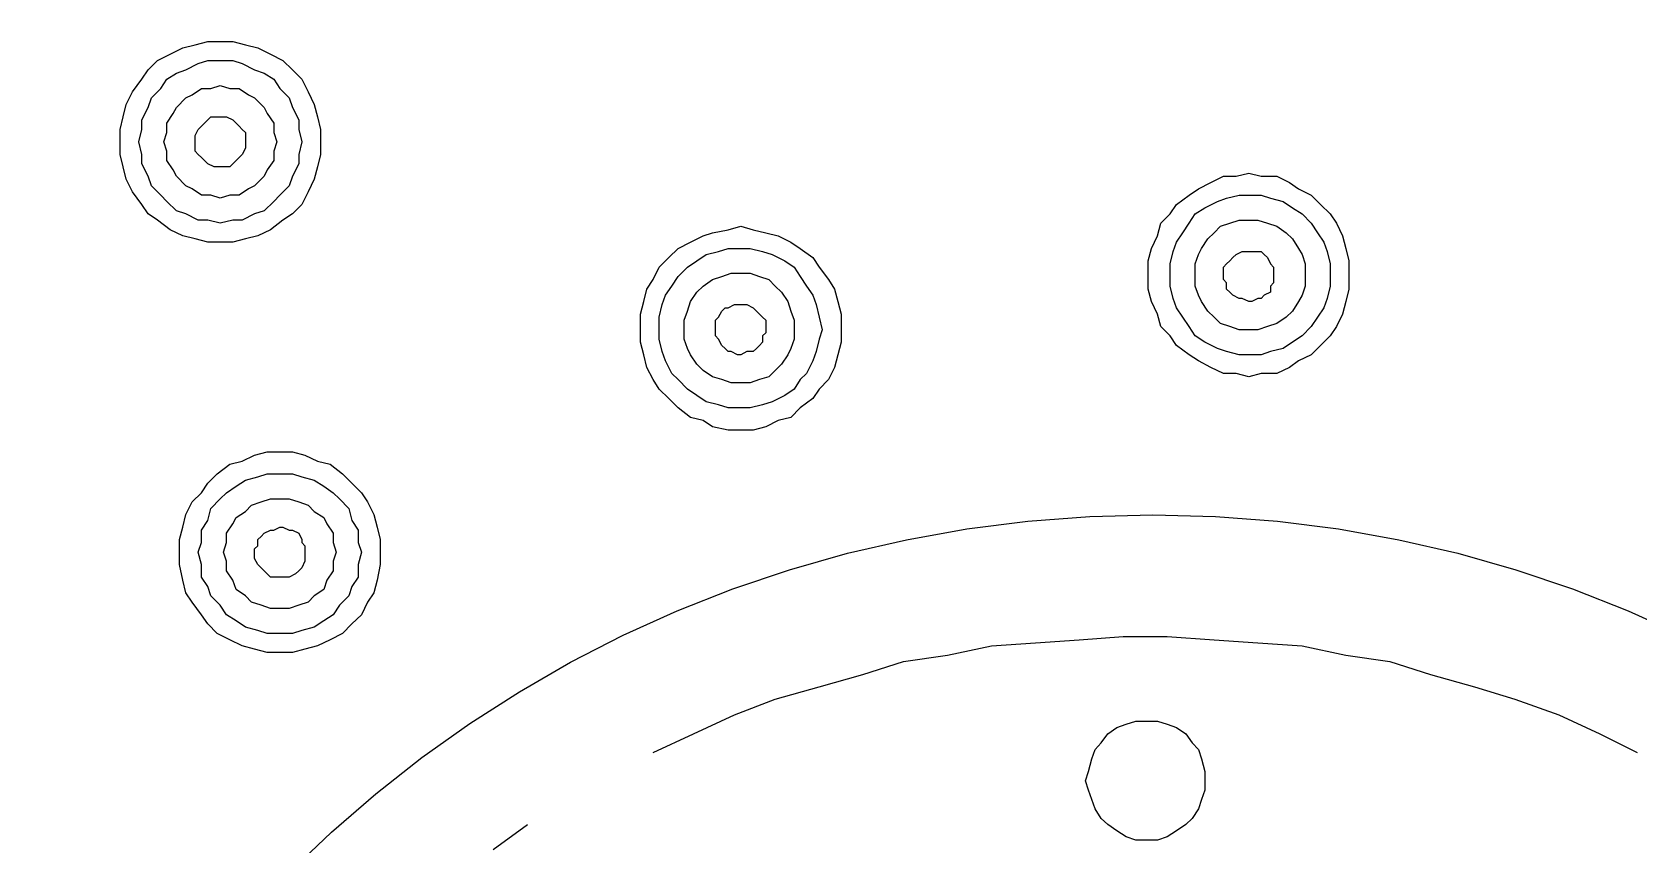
# Model space of a CAD drawing. Extents: x 468514 to 728049, y -74127 to 69080.
# Drawn here: x 636053.35 to 636080.78, y -68567.77 to -68553.9 of the extents above; entities that cross this region are included whole.
import ezdxf

# ---------------------------------------------------------------- set-up
doc = ezdxf.new("R2010")
doc.units = 0
doc.header["$LTSCALE"] = 500
doc.header["$MEASUREMENT"] = 0
doc.linetypes.add('HIDDEN2', pattern=[0.1875, 0.125, -0.0625])
for name, color, linetype in [('E 立面填充', 250, 'Continuous'), ('E 立面标注尺寸', 9, 'Continuous'), ('L-立面家具、洁具', 153, 'Continuous')]:
    doc.layers.add(name, color=color, linetype=linetype)
doc.styles.add('PDC DIM', font='PMingLiU-ExtB.ttf', dxfattribs={"width": 0.85})
doc.dimstyles.new('PDC-A2', dxfattribs={"dimscale": 0, "dimtxt": 2.5, "dimasz": 1, "dimexe": 1, "dimexo": 1, "dimgap": 0.7, "dimtad": 1, "dimdec": 0, "dimtxsty": 'PDC DIM', "dimblk": 'ARCHTICK', "dimcen": 1, "dimdle": 1, "dimclrd": 8, "dimclre": 8, "dimclrt": 9, "dimadec": 0, "dimazin": 0, "dimtfac": 1, "dimtdec": 0, "dimtix": 1, "dimtmove": 2, "dimatfit": 3, "dimldrblk": 'PDC A2 T R', "dimfxl": 10, "dimfxlon": 1, "dimarcsym": 0})

# ---------------------------------------------------------------- blocks, each defined once
blk = doc.blocks.new('A$C2F8A30B2')
at = {"linetype": 'HIDDEN2', "lineweight": -2, "ltscale": 20}
for p, q in [((69.126, 857.608), (69.341, 857.662)), ((69.341, 857.662), (69.556, 857.717)), ((69.556, 857.717), (69.766, 857.717)), ((69.766, 857.717), (69.981, 857.717)), ((69.981, 857.717), (70.196, 857.662)), ((70.196, 857.662), (70.411, 857.608)), ((68.538, 857.235), (68.698, 857.395)), ((68.698, 857.395), (68.911, 857.502)), ((68.911, 857.502), (69.126, 857.608)), ((69.391, 857.342), (69.556, 857.395)), ((69.556, 857.395), (69.766, 857.395)), ((69.766, 857.395), (69.981, 857.395)), ((69.981, 857.395), (70.141, 857.342)), ((70.411, 857.608), (70.626, 857.502)), ((70.626, 857.502), (70.838, 857.395)), ((70.838, 857.395), (70.998, 857.235)), ((68.429, 857.077), (68.538, 857.235)), ((68.858, 857.077), (69.019, 857.18)), ((69.019, 857.18), (69.181, 857.235)), ((69.181, 857.235), (69.391, 857.342)), ((70.141, 857.342), (70.354, 857.235)), ((70.354, 857.235), (70.516, 857.18)), ((70.516, 857.18), (70.68, 857.077)), ((70.998, 857.235), (71.158, 857.077)), ((68.161, 856.645), (68.269, 856.86)), ((68.269, 856.86), (68.429, 857.077)), ((68.591, 856.757), (68.751, 856.913)), ((68.751, 856.913), (68.858, 857.077)), ((69.286, 856.807), (69.448, 856.913)), ((69.448, 856.913), (69.606, 856.913)), ((69.606, 856.913), (69.766, 856.967)), ((69.766, 856.967), (69.931, 856.913)), ((69.931, 856.913), (70.091, 856.913)), ((70.091, 856.913), (70.251, 856.807)), ((70.68, 857.077), (70.783, 856.913)), ((70.783, 856.913), (70.946, 856.757)), ((71.158, 857.077), (71.266, 856.86)), ((71.266, 856.86), (71.373, 856.645)), ((68.109, 856.435), (68.161, 856.645)), ((68.429, 856.38), (68.538, 856.592)), ((68.538, 856.592), (68.591, 856.757)), ((68.966, 856.487), (69.019, 856.592)), ((69.019, 856.592), (69.181, 856.757)), ((69.181, 856.757), (69.286, 856.807)), ((70.251, 856.807), (70.354, 856.757)), ((70.354, 856.757), (70.516, 856.592)), ((70.516, 856.592), (70.569, 856.487)), ((70.946, 856.757), (70.998, 856.592)), ((70.998, 856.592), (71.106, 856.38)), ((71.373, 856.645), (71.43, 856.435)), ((68.056, 856.218), (68.109, 856.435)), ((68.429, 856.218), (68.429, 856.38)), ((68.858, 856.327), (68.966, 856.487)), ((68.858, 856.165), (68.858, 856.327)), ((69.448, 856.275), (69.501, 856.327)), ((69.501, 856.327), (69.556, 856.38)), ((69.556, 856.38), (69.606, 856.435)), ((69.606, 856.435), (69.716, 856.435)), ((69.716, 856.435), (69.821, 856.435)), ((69.821, 856.435), (69.876, 856.435)), ((69.876, 856.435), (69.981, 856.38)), ((69.981, 856.38), (70.036, 856.327)), ((70.036, 856.327), (70.091, 856.275)), ((70.569, 856.487), (70.68, 856.327)), ((70.68, 856.327), (70.68, 856.165)), ((71.106, 856.38), (71.106, 856.218)), ((71.43, 856.435), (71.481, 856.218)), ((68.056, 856.007), (68.056, 856.218)), ((68.376, 856.007), (68.429, 856.218)), ((68.806, 856.007), (68.858, 856.165)), ((69.341, 856.112), (69.391, 856.218)), ((69.341, 856.06), (69.341, 856.112)), ((69.341, 855.952), (69.341, 856.06)), ((69.391, 856.218), (69.448, 856.275)), ((70.091, 856.275), (70.141, 856.218)), ((70.141, 856.218), (70.196, 856.165)), ((70.196, 856.165), (70.196, 856.06)), ((70.196, 856.06), (70.196, 856.007)), ((70.68, 856.165), (70.731, 856.007)), ((71.106, 856.218), (71.158, 856.007)), ((71.481, 856.218), (71.481, 856.007)), ((68.056, 855.792), (68.056, 856.007)), ((68.056, 856.007), (68.056, 856.007)), ((68.109, 855.577), (68.056, 855.792)), ((68.429, 855.792), (68.376, 856.007)), ((68.376, 856.007), (68.376, 856.007)), ((68.429, 855.632), (68.429, 855.792)), ((68.858, 855.845), (68.806, 856.007)), ((68.806, 856.007), (68.806, 856.007)), ((68.858, 855.685), (68.858, 855.845)), ((69.341, 855.845), (69.341, 855.952)), ((69.391, 855.792), (69.341, 855.845)), ((69.448, 855.74), (69.391, 855.792)), ((69.501, 855.685), (69.448, 855.74)), ((70.091, 855.74), (70.036, 855.685)), ((70.141, 855.792), (70.091, 855.74)), ((70.196, 855.897), (70.141, 855.792)), ((70.196, 856.007), (70.196, 855.897)), ((70.731, 856.007), (70.68, 855.845)), ((70.68, 855.845), (70.68, 855.685)), ((71.158, 856.007), (71.106, 855.792)), ((71.106, 855.792), (71.106, 855.632)), ((71.481, 855.792), (71.43, 855.577)), ((71.481, 856.007), (71.481, 855.792)), ((68.161, 855.367), (68.109, 855.577)), ((68.538, 855.417), (68.429, 855.632)), ((68.966, 855.525), (68.858, 855.685)), ((69.019, 855.417), (68.966, 855.525)), ((69.556, 855.632), (69.501, 855.685)), ((69.661, 855.577), (69.556, 855.632)), ((69.766, 855.577), (69.661, 855.577)), ((69.821, 855.577), (69.766, 855.577)), ((69.931, 855.577), (69.821, 855.577)), ((69.981, 855.632), (69.931, 855.577)), ((70.036, 855.685), (69.981, 855.632)), ((70.569, 855.525), (70.516, 855.417)), ((70.68, 855.685), (70.569, 855.525)), ((71.106, 855.632), (70.998, 855.417)), ((71.43, 855.577), (71.373, 855.367)), ((87.108, 855.417), (87.323, 855.47)), ((87.323, 855.47), (87.538, 855.417)), ((68.269, 855.152), (68.161, 855.367)), ((68.591, 855.255), (68.538, 855.417)), ((68.751, 855.097), (68.591, 855.255)), ((69.181, 855.255), (69.019, 855.417)), ((69.286, 855.202), (69.181, 855.255)), ((69.448, 855.097), (69.286, 855.202)), ((70.251, 855.202), (70.091, 855.097)), ((70.354, 855.255), (70.251, 855.202)), ((70.516, 855.417), (70.354, 855.255)), ((70.946, 855.255), (70.783, 855.097)), ((70.998, 855.417), (70.946, 855.255)), ((71.373, 855.367), (71.266, 855.152)), ((86.306, 855.097), (86.464, 855.202)), ((86.464, 855.202), (86.679, 855.312)), ((86.679, 855.312), (86.893, 855.417)), ((86.893, 855.417), (87.108, 855.417)), ((87.538, 855.417), (87.803, 855.417)), ((87.803, 855.417), (88.018, 855.312)), ((88.018, 855.312), (88.176, 855.202)), ((88.176, 855.202), (88.391, 855.097)), ((68.429, 854.937), (68.269, 855.152)), ((68.538, 854.777), (68.429, 854.937)), ((68.858, 854.99), (68.751, 855.097)), ((69.019, 854.828), (68.858, 854.99)), ((69.606, 855.097), (69.448, 855.097)), ((69.766, 855.047), (69.606, 855.097)), ((69.931, 855.097), (69.766, 855.047)), ((70.091, 855.097), (69.931, 855.097)), ((70.68, 854.99), (70.516, 854.828)), ((70.783, 855.097), (70.68, 854.99)), ((71.158, 854.937), (70.998, 854.777)), ((71.266, 855.152), (71.158, 854.937)), ((85.984, 854.777), (86.091, 854.937)), ((86.091, 854.937), (86.306, 855.097)), ((86.573, 854.882), (86.788, 854.99)), ((86.788, 854.99), (86.946, 855.047)), ((86.946, 855.047), (87.161, 855.097)), ((87.161, 855.097), (87.323, 855.097)), ((87.323, 855.097), (87.538, 855.097)), ((87.538, 855.097), (87.696, 855.047)), ((87.696, 855.047), (87.911, 854.99)), ((87.911, 854.99), (88.071, 854.882)), ((88.391, 855.097), (88.551, 854.937)), ((88.551, 854.937), (88.713, 854.777)), ((68.698, 854.67), (68.538, 854.777)), ((68.911, 854.505), (68.698, 854.67)), ((69.181, 854.777), (69.019, 854.828)), ((69.391, 854.67), (69.181, 854.777)), ((69.556, 854.67), (69.391, 854.67)), ((69.766, 854.617), (69.556, 854.67)), ((69.981, 854.67), (69.766, 854.617)), ((70.141, 854.67), (69.981, 854.67)), ((70.354, 854.777), (70.141, 854.67)), ((70.516, 854.828), (70.354, 854.777)), ((70.838, 854.67), (70.626, 854.505)), ((70.998, 854.777), (70.838, 854.67)), ((85.824, 854.617), (85.984, 854.777)), ((86.306, 854.617), (86.411, 854.777)), ((86.411, 854.777), (86.573, 854.882)), ((86.999, 854.617), (87.161, 854.67)), ((87.161, 854.67), (87.323, 854.67)), ((87.323, 854.67), (87.481, 854.67)), ((87.481, 854.67), (87.643, 854.617)), ((88.071, 854.882), (88.233, 854.777)), ((88.233, 854.777), (88.391, 854.617)), ((88.713, 854.777), (88.821, 854.617)), ((69.126, 854.402), (68.911, 854.505)), ((69.341, 854.35), (69.126, 854.402)), ((70.411, 854.402), (70.196, 854.35)), ((70.626, 854.505), (70.411, 854.402)), ((77.797, 854.295), (78.008, 854.402)), ((78.008, 854.402), (78.172, 854.455)), ((78.172, 854.455), (78.437, 854.505)), ((78.437, 854.505), (78.652, 854.564)), ((78.652, 854.564), (78.867, 854.505)), ((78.867, 854.505), (79.082, 854.455)), ((79.082, 854.455), (79.292, 854.402)), ((79.292, 854.402), (79.507, 854.295)), ((85.664, 854.187), (85.769, 854.402)), ((85.769, 854.402), (85.824, 854.617)), ((86.091, 854.295), (86.196, 854.455)), ((86.196, 854.455), (86.306, 854.617)), ((86.626, 854.35), (86.731, 854.455)), ((86.731, 854.455), (86.841, 854.564)), ((86.841, 854.564), (86.999, 854.617)), ((87.643, 854.617), (87.803, 854.564)), ((87.803, 854.564), (87.961, 854.455)), ((87.961, 854.455), (88.071, 854.35)), ((88.391, 854.617), (88.498, 854.455)), ((88.498, 854.455), (88.606, 854.295)), ((88.821, 854.617), (88.926, 854.402)), ((88.926, 854.402), (88.981, 854.187)), ((69.556, 854.295), (69.341, 854.35)), ((69.766, 854.295), (69.556, 854.295)), ((69.981, 854.295), (69.766, 854.295)), ((70.196, 854.35), (69.981, 854.295)), ((77.422, 854.029), (77.582, 854.187)), ((77.582, 854.187), (77.797, 854.295)), ((78.06, 854.082), (78.275, 854.135)), ((78.275, 854.135), (78.437, 854.187)), ((78.437, 854.187), (78.652, 854.187)), ((78.652, 854.187), (78.812, 854.187)), ((78.812, 854.187), (79.025, 854.135)), ((79.025, 854.135), (79.187, 854.082)), ((79.507, 854.295), (79.669, 854.187)), ((79.669, 854.187), (79.882, 854.029)), ((85.609, 853.975), (85.664, 854.187)), ((85.984, 853.922), (86.036, 854.135)), ((86.036, 854.135), (86.091, 854.295)), ((86.464, 854.082), (86.519, 854.187)), ((86.519, 854.187), (86.626, 854.35)), ((87.108, 854.082), (87.214, 854.135)), ((87.214, 854.135), (87.268, 854.135)), ((87.268, 854.135), (87.374, 854.135)), ((87.374, 854.135), (87.428, 854.135)), ((87.428, 854.135), (87.538, 854.135)), ((87.538, 854.135), (87.588, 854.082)), ((88.071, 854.35), (88.176, 854.187)), ((88.176, 854.187), (88.233, 854.082)), ((88.606, 854.295), (88.661, 854.135)), ((88.661, 854.135), (88.713, 853.922)), ((88.981, 854.187), (89.035, 853.975)), ((77.155, 853.657), (77.258, 853.867)), ((77.258, 853.867), (77.422, 854.029)), ((77.582, 853.707), (77.742, 853.867)), ((77.742, 853.867), (77.902, 853.975)), ((77.902, 853.975), (78.06, 854.082)), ((79.187, 854.082), (79.402, 853.975)), ((79.402, 853.975), (79.562, 853.867)), ((79.562, 853.867), (79.669, 853.707)), ((79.882, 854.029), (79.989, 853.867)), ((79.989, 853.867), (80.15, 853.657)), ((85.609, 853.707), (85.609, 853.975)), ((85.984, 853.707), (85.984, 853.922)), ((86.411, 853.922), (86.464, 854.082)), ((86.411, 853.707), (86.411, 853.922)), ((86.893, 853.867), (86.946, 853.922)), ((86.893, 853.762), (86.893, 853.867)), ((86.946, 853.922), (86.999, 853.975)), ((86.999, 853.975), (87.054, 854.029)), ((87.054, 854.029), (87.108, 854.082)), ((87.588, 854.082), (87.643, 854.029)), ((87.643, 854.029), (87.696, 853.922)), ((87.696, 853.922), (87.749, 853.867)), ((87.749, 853.867), (87.749, 853.762)), ((88.233, 854.082), (88.286, 853.922)), ((88.286, 853.922), (88.286, 853.707)), ((88.713, 853.922), (88.713, 853.707)), ((89.035, 853.975), (89.035, 853.707)), ((77.047, 853.492), (77.155, 853.657)), ((77.367, 853.387), (77.473, 853.545)), ((77.473, 853.545), (77.582, 853.707)), ((77.902, 853.442), (78.008, 853.545)), ((78.008, 853.545), (78.172, 853.657)), ((78.172, 853.657), (78.332, 853.707)), ((78.332, 853.707), (78.49, 853.762)), ((78.49, 853.762), (78.652, 853.762)), ((78.652, 853.762), (78.812, 853.762)), ((78.812, 853.762), (78.972, 853.707)), ((78.972, 853.707), (79.132, 853.657)), ((79.132, 853.657), (79.24, 853.545)), ((79.24, 853.545), (79.347, 853.442)), ((79.669, 853.707), (79.775, 853.545)), ((79.775, 853.545), (79.882, 853.387)), ((80.15, 853.657), (80.255, 853.492)), ((85.609, 853.492), (85.609, 853.707)), ((85.609, 853.707), (85.609, 853.707)), ((85.984, 853.545), (85.984, 853.707)), ((85.984, 853.707), (85.984, 853.707)), ((86.036, 853.334), (85.984, 853.545)), ((86.411, 853.545), (86.411, 853.707)), ((86.411, 853.707), (86.411, 853.707)), ((86.464, 853.387), (86.411, 853.545)), ((86.893, 853.657), (86.893, 853.762)), ((86.946, 853.6), (86.893, 853.657)), ((86.946, 853.492), (86.946, 853.6)), ((87.749, 853.6), (87.696, 853.545)), ((87.696, 853.545), (87.696, 853.442)), ((87.749, 853.762), (87.749, 853.707)), ((87.749, 853.707), (87.749, 853.6)), ((88.286, 853.545), (88.233, 853.387)), ((88.286, 853.707), (88.286, 853.545)), ((88.713, 853.545), (88.661, 853.334)), ((88.713, 853.707), (88.713, 853.545)), ((89.035, 853.707), (89.035, 853.492)), ((76.94, 853.065), (76.995, 853.28)), ((76.995, 853.28), (77.047, 853.492)), ((77.313, 853.227), (77.367, 853.387)), ((77.742, 853.117), (77.797, 853.28)), ((77.797, 853.28), (77.902, 853.442)), ((79.347, 853.442), (79.455, 853.28)), ((79.455, 853.28), (79.507, 853.117)), ((79.882, 853.387), (79.937, 853.227)), ((80.255, 853.492), (80.312, 853.28)), ((80.312, 853.28), (80.364, 853.065)), ((85.664, 853.28), (85.609, 853.492)), ((85.769, 853.065), (85.664, 853.28)), ((86.091, 853.172), (86.036, 853.334)), ((86.519, 853.28), (86.464, 853.387)), ((86.626, 853.117), (86.519, 853.28)), ((86.999, 853.442), (86.946, 853.492)), ((87.054, 853.387), (86.999, 853.442)), ((87.161, 853.334), (87.054, 853.387)), ((87.214, 853.334), (87.161, 853.334)), ((87.323, 853.28), (87.214, 853.334)), ((87.374, 853.28), (87.323, 853.28)), ((87.481, 853.334), (87.374, 853.28)), ((87.538, 853.334), (87.481, 853.334)), ((87.588, 853.387), (87.538, 853.334)), ((87.696, 853.442), (87.588, 853.387)), ((88.176, 853.28), (88.071, 853.117)), ((88.233, 853.387), (88.176, 853.28)), ((88.661, 853.334), (88.606, 853.172)), ((88.981, 853.28), (88.926, 853.065)), ((89.035, 853.492), (88.981, 853.28)), ((76.94, 852.797), (76.94, 853.065)), ((77.258, 853.012), (77.313, 853.227)), ((77.258, 852.797), (77.258, 853.012)), ((77.687, 852.96), (77.742, 853.117)), ((78.222, 852.96), (78.275, 853.012)), ((78.275, 853.012), (78.332, 853.117)), ((78.332, 853.117), (78.385, 853.172)), ((78.385, 853.172), (78.437, 853.172)), ((78.437, 853.172), (78.547, 853.227)), ((78.547, 853.227), (78.597, 853.227)), ((78.597, 853.227), (78.705, 853.227)), ((78.705, 853.227), (78.757, 853.227)), ((78.757, 853.227), (78.867, 853.172)), ((78.867, 853.172), (78.92, 853.117)), ((78.92, 853.117), (78.972, 853.065)), ((78.972, 853.065), (79.025, 853.012)), ((79.025, 853.012), (79.082, 852.96)), ((79.507, 853.117), (79.562, 852.96)), ((79.937, 853.227), (79.989, 853.012)), ((79.989, 853.012), (80.044, 852.797)), ((80.364, 853.065), (80.364, 852.797)), ((85.824, 852.852), (85.769, 853.065)), ((86.196, 853.012), (86.091, 853.172)), ((86.306, 852.852), (86.196, 853.012)), ((86.731, 853.012), (86.626, 853.117)), ((86.841, 852.907), (86.731, 853.012)), ((87.961, 853.012), (87.803, 852.907)), ((88.071, 853.117), (87.961, 853.012)), ((88.498, 853.012), (88.391, 852.852)), ((88.606, 853.172), (88.498, 853.012)), ((88.926, 853.065), (88.821, 852.852)), ((76.94, 852.585), (76.94, 852.797)), ((76.94, 852.797), (76.94, 852.797)), ((77.258, 852.639), (77.258, 852.797)), ((77.258, 852.797), (77.258, 852.797)), ((77.687, 852.797), (77.687, 852.96)), ((77.687, 852.639), (77.687, 852.797)), ((77.687, 852.797), (77.687, 852.797)), ((78.222, 852.852), (78.222, 852.96)), ((78.222, 852.797), (78.222, 852.852)), ((78.222, 852.692), (78.222, 852.797)), ((79.082, 852.745), (79.025, 852.692)), ((79.082, 852.96), (79.082, 852.852)), ((79.082, 852.852), (79.082, 852.745)), ((79.562, 852.96), (79.562, 852.797)), ((79.562, 852.797), (79.562, 852.639)), ((80.044, 852.797), (79.989, 852.639)), ((80.364, 852.797), (80.364, 852.585)), ((85.984, 852.692), (85.824, 852.852)), ((86.411, 852.692), (86.306, 852.852)), ((86.999, 852.852), (86.841, 852.907)), ((87.161, 852.797), (86.999, 852.852)), ((87.323, 852.797), (87.161, 852.797)), ((87.481, 852.797), (87.323, 852.797)), ((87.643, 852.852), (87.481, 852.797)), ((87.803, 852.907), (87.643, 852.852)), ((88.391, 852.852), (88.233, 852.692)), ((88.821, 852.852), (88.713, 852.692)), ((76.995, 852.37), (76.94, 852.585)), ((77.313, 852.425), (77.258, 852.639)), ((77.742, 852.477), (77.687, 852.639)), ((77.797, 852.37), (77.742, 852.477)), ((78.275, 852.639), (78.222, 852.692)), ((78.332, 852.53), (78.275, 852.639)), ((78.385, 852.477), (78.332, 852.53)), ((78.437, 852.425), (78.385, 852.477)), ((78.92, 852.477), (78.867, 852.425)), ((78.972, 852.53), (78.92, 852.477)), ((79.025, 852.585), (78.972, 852.53)), ((79.025, 852.692), (79.025, 852.585)), ((79.507, 852.477), (79.455, 852.37)), ((79.562, 852.639), (79.507, 852.477)), ((79.989, 852.639), (79.937, 852.425)), ((80.364, 852.585), (80.312, 852.37)), ((86.091, 852.53), (85.984, 852.692)), ((86.306, 852.37), (86.091, 852.53)), ((86.573, 852.585), (86.411, 852.692)), ((86.788, 852.477), (86.573, 852.585)), ((86.946, 852.425), (86.788, 852.477)), ((87.911, 852.477), (87.696, 852.425)), ((88.071, 852.585), (87.911, 852.477)), ((88.233, 852.692), (88.071, 852.585)), ((88.551, 852.53), (88.391, 852.37)), ((88.713, 852.692), (88.551, 852.53)), ((77.047, 852.157), (76.995, 852.37)), ((77.367, 852.267), (77.313, 852.425)), ((77.473, 852.052), (77.367, 852.267)), ((77.902, 852.212), (77.797, 852.37)), ((78.008, 852.102), (77.902, 852.212)), ((78.49, 852.425), (78.437, 852.425)), ((78.597, 852.37), (78.49, 852.425)), ((78.652, 852.37), (78.597, 852.37)), ((78.757, 852.425), (78.652, 852.37)), ((78.867, 852.425), (78.757, 852.425)), ((79.347, 852.212), (79.24, 852.102)), ((79.455, 852.37), (79.347, 852.212)), ((79.882, 852.267), (79.775, 852.052)), ((79.937, 852.425), (79.882, 852.267)), ((80.312, 852.37), (80.255, 852.157)), ((86.464, 852.267), (86.306, 852.37)), ((86.679, 852.157), (86.464, 852.267)), ((87.161, 852.37), (86.946, 852.425)), ((87.323, 852.37), (87.161, 852.37)), ((87.538, 852.37), (87.323, 852.37)), ((87.696, 852.425), (87.538, 852.37)), ((88.176, 852.267), (88.018, 852.157)), ((88.391, 852.37), (88.176, 852.267)), ((77.155, 851.947), (77.047, 852.157)), ((77.258, 851.782), (77.155, 851.947)), ((77.582, 851.947), (77.473, 852.052)), ((77.742, 851.782), (77.582, 851.947)), ((78.172, 851.997), (78.008, 852.102)), ((78.332, 851.947), (78.172, 851.997)), ((78.49, 851.89), (78.332, 851.947)), ((78.972, 851.947), (78.812, 851.89)), ((79.132, 851.997), (78.972, 851.947)), ((79.24, 852.102), (79.132, 851.997)), ((79.669, 851.947), (79.562, 851.782)), ((79.775, 852.052), (79.669, 851.947)), ((80.15, 851.947), (79.989, 851.782)), ((80.255, 852.157), (80.15, 851.947)), ((86.893, 852.052), (86.679, 852.157)), ((87.108, 852.052), (86.893, 852.052)), ((87.323, 851.997), (87.108, 852.052)), ((87.538, 852.052), (87.323, 851.997)), ((87.803, 852.052), (87.538, 852.052)), ((88.018, 852.157), (87.803, 852.052)), ((77.422, 851.624), (77.258, 851.782)), ((77.582, 851.464), (77.422, 851.624)), ((77.902, 851.675), (77.742, 851.782)), ((78.06, 851.57), (77.902, 851.675)), ((78.652, 851.89), (78.49, 851.89)), ((78.812, 851.89), (78.652, 851.89)), ((79.402, 851.675), (79.187, 851.57)), ((79.562, 851.782), (79.402, 851.675)), ((79.882, 851.624), (79.669, 851.464)), ((79.989, 851.782), (79.882, 851.624)), ((77.797, 851.302), (77.582, 851.464)), ((78.275, 851.517), (78.06, 851.57)), ((78.437, 851.464), (78.275, 851.517)), ((78.652, 851.464), (78.437, 851.464)), ((78.812, 851.464), (78.652, 851.464)), ((79.025, 851.517), (78.812, 851.464)), ((79.187, 851.57), (79.025, 851.517)), ((79.669, 851.464), (79.507, 851.302)), ((78.008, 851.252), (77.797, 851.302)), ((78.172, 851.142), (78.008, 851.252)), ((78.437, 851.087), (78.172, 851.142)), ((78.652, 851.087), (78.437, 851.087)), ((78.867, 851.087), (78.652, 851.087)), ((79.082, 851.142), (78.867, 851.087)), ((79.292, 851.252), (79.082, 851.142)), ((79.507, 851.302), (79.292, 851.252)), ((69.931, 850.502), (70.141, 850.557)), ((70.141, 850.557), (70.354, 850.66)), ((70.354, 850.66), (70.569, 850.715)), ((70.569, 850.715), (70.783, 850.715)), ((70.783, 850.715), (70.998, 850.715)), ((70.998, 850.715), (71.213, 850.66)), ((71.213, 850.66), (71.43, 850.557)), ((71.43, 850.557), (71.641, 850.502)), ((69.556, 850.18), (69.716, 850.342)), ((69.716, 850.342), (69.931, 850.502)), ((70.196, 850.234), (70.411, 850.287)), ((70.411, 850.287), (70.569, 850.342)), ((70.569, 850.342), (70.783, 850.342)), ((70.783, 850.342), (70.998, 850.342)), ((70.998, 850.342), (71.158, 850.287)), ((71.158, 850.287), (71.373, 850.234)), ((71.641, 850.502), (71.856, 850.342)), ((71.856, 850.342), (72.013, 850.18)), ((69.286, 849.859), (69.448, 850.017)), ((69.448, 850.017), (69.556, 850.18)), ((69.766, 849.912), (69.876, 850.017)), ((69.876, 850.017), (70.036, 850.127)), ((70.036, 850.127), (70.196, 850.234)), ((71.373, 850.234), (71.533, 850.127)), ((71.533, 850.127), (71.693, 850.017)), ((71.693, 850.017), (71.801, 849.912)), ((72.013, 850.18), (72.176, 850.017)), ((72.176, 850.017), (72.283, 849.859)), ((69.181, 849.645), (69.286, 849.859)), ((69.556, 849.542), (69.606, 849.75)), ((69.606, 849.75), (69.766, 849.912)), ((70.196, 849.697), (70.303, 849.807)), ((70.303, 849.807), (70.466, 849.859)), ((70.466, 849.859), (70.626, 849.912)), ((70.626, 849.912), (70.783, 849.912)), ((70.783, 849.912), (70.946, 849.912)), ((70.946, 849.912), (71.106, 849.859)), ((71.106, 849.859), (71.266, 849.807)), ((71.266, 849.807), (71.373, 849.697)), ((71.801, 849.912), (71.963, 849.75)), ((71.963, 849.75), (72.013, 849.542)), ((72.283, 849.859), (72.391, 849.645)), ((69.073, 849.219), (69.126, 849.43)), ((69.126, 849.43), (69.181, 849.645)), ((69.448, 849.377), (69.556, 849.542)), ((69.876, 849.325), (69.981, 849.485)), ((69.981, 849.485), (70.036, 849.592)), ((70.036, 849.592), (70.196, 849.697)), ((70.68, 849.377), (70.783, 849.43)), ((70.783, 849.43), (70.838, 849.43)), ((70.838, 849.43), (70.946, 849.377)), ((71.373, 849.697), (71.533, 849.592)), ((71.533, 849.592), (71.588, 849.485)), ((71.588, 849.485), (71.693, 849.325)), ((72.013, 849.542), (72.123, 849.377)), ((72.391, 849.645), (72.443, 849.43)), ((72.443, 849.43), (72.498, 849.219)), ((69.073, 849.002), (69.073, 849.219)), ((69.391, 849.002), (69.448, 849.167)), ((69.448, 849.167), (69.448, 849.377)), ((69.821, 849.002), (69.876, 849.167)), ((69.876, 849.167), (69.876, 849.325)), ((70.411, 849.219), (70.466, 849.27)), ((70.411, 849.112), (70.411, 849.219)), ((70.466, 849.27), (70.516, 849.325)), ((70.516, 849.325), (70.626, 849.377)), ((70.626, 849.377), (70.68, 849.377)), ((70.946, 849.377), (70.998, 849.377)), ((70.998, 849.377), (71.106, 849.325)), ((71.106, 849.325), (71.158, 849.219)), ((71.158, 849.219), (71.158, 849.167)), ((71.158, 849.167), (71.213, 849.112)), ((71.693, 849.325), (71.693, 849.167)), ((71.693, 849.167), (71.748, 849.002)), ((72.123, 849.377), (72.123, 849.167)), ((72.123, 849.167), (72.176, 849.002)), ((72.498, 849.219), (72.498, 849.002)), ((69.073, 848.79), (69.073, 849.002)), ((69.073, 849.002), (69.073, 849.002)), ((69.448, 848.79), (69.391, 849.002)), ((69.391, 849.002), (69.391, 849.002)), ((69.876, 848.847), (69.821, 849.002)), ((69.821, 849.002), (69.821, 849.002)), ((70.354, 849.057), (70.411, 849.112)), ((70.354, 848.952), (70.354, 849.057)), ((70.354, 848.897), (70.354, 848.952)), ((70.411, 848.79), (70.354, 848.897)), ((71.213, 849.112), (71.213, 849.002)), ((71.213, 849.002), (71.213, 848.897)), ((71.213, 848.897), (71.213, 848.847)), ((71.748, 849.002), (71.693, 848.847)), ((72.176, 849.002), (72.123, 848.79)), ((72.498, 849.002), (72.498, 848.79)), ((69.126, 848.524), (69.073, 848.79)), ((69.448, 848.577), (69.448, 848.79)), ((69.876, 848.682), (69.876, 848.847)), ((69.981, 848.524), (69.876, 848.682)), ((70.466, 848.737), (70.411, 848.79)), ((70.516, 848.682), (70.466, 848.737)), ((70.569, 848.632), (70.516, 848.682)), ((70.626, 848.577), (70.569, 848.632)), ((71.053, 848.632), (70.946, 848.577)), ((71.106, 848.682), (71.053, 848.632)), ((71.158, 848.737), (71.106, 848.682)), ((71.213, 848.847), (71.158, 848.737)), ((71.693, 848.682), (71.588, 848.524)), ((71.693, 848.847), (71.693, 848.682)), ((72.123, 848.79), (72.123, 848.577)), ((72.498, 848.79), (72.443, 848.524)), ((69.181, 848.307), (69.126, 848.524)), ((69.556, 848.417), (69.448, 848.577)), ((69.606, 848.255), (69.556, 848.417)), ((70.036, 848.364), (69.981, 848.524)), ((70.196, 848.255), (70.036, 848.364)), ((70.731, 848.577), (70.626, 848.577)), ((70.783, 848.577), (70.731, 848.577)), ((70.891, 848.577), (70.783, 848.577)), ((70.946, 848.577), (70.891, 848.577)), ((71.533, 848.364), (71.373, 848.255)), ((71.588, 848.524), (71.533, 848.364)), ((72.013, 848.417), (71.963, 848.255)), ((72.123, 848.577), (72.013, 848.417)), ((72.443, 848.524), (72.391, 848.307)), ((69.286, 848.149), (69.181, 848.307)), ((69.448, 847.934), (69.286, 848.149)), ((69.766, 848.097), (69.606, 848.255)), ((69.876, 847.934), (69.766, 848.097)), ((70.303, 848.149), (70.196, 848.255)), ((70.466, 848.097), (70.303, 848.149)), ((70.626, 848.04), (70.466, 848.097)), ((71.106, 848.097), (70.946, 848.04)), ((71.266, 848.149), (71.106, 848.097)), ((71.373, 848.255), (71.266, 848.149)), ((71.801, 848.097), (71.693, 847.934)), ((71.963, 848.255), (71.801, 848.097)), ((72.283, 848.149), (72.176, 847.934)), ((72.391, 848.307), (72.283, 848.149)), ((69.556, 847.777), (69.448, 847.934)), ((70.036, 847.829), (69.876, 847.934)), ((70.196, 847.72), (70.036, 847.829)), ((70.783, 848.04), (70.626, 848.04)), ((70.946, 848.04), (70.783, 848.04)), ((71.533, 847.829), (71.373, 847.72)), ((71.693, 847.934), (71.533, 847.829)), ((72.176, 847.934), (72.013, 847.777)), ((69.716, 847.614), (69.556, 847.777)), ((69.931, 847.507), (69.716, 847.614)), ((70.141, 847.402), (69.931, 847.507)), ((70.411, 847.667), (70.196, 847.72)), ((70.569, 847.614), (70.411, 847.667)), ((70.783, 847.614), (70.569, 847.614)), ((70.998, 847.614), (70.783, 847.614)), ((71.158, 847.667), (70.998, 847.614)), ((71.373, 847.72), (71.158, 847.667)), ((71.641, 847.507), (71.43, 847.402)), ((71.856, 847.614), (71.641, 847.507)), ((72.013, 847.777), (71.856, 847.614)), ((83.684, 847.457), (84.431, 847.507)), ((84.431, 847.507), (85.179, 847.562)), ((85.179, 847.562), (85.929, 847.562)), ((85.929, 847.562), (86.731, 847.507)), ((86.731, 847.507), (87.481, 847.457)), ((70.354, 847.345), (70.141, 847.402)), ((70.569, 847.292), (70.354, 847.345)), ((70.783, 847.292), (70.569, 847.292)), ((70.998, 847.292), (70.783, 847.292)), ((71.213, 847.345), (70.998, 847.292)), ((71.43, 847.402), (71.213, 847.345)), ((81.432, 847.136), (82.182, 847.242)), ((82.182, 847.242), (82.934, 847.402)), ((82.934, 847.402), (83.684, 847.457)), ((87.481, 847.457), (88.233, 847.402)), ((88.233, 847.402), (88.981, 847.242)), ((88.981, 847.242), (89.73, 847.136)), ((80.739, 846.917), (81.432, 847.136)), ((89.73, 847.136), (90.425, 846.917)), ((79.24, 846.492), (79.989, 846.707)), ((79.989, 846.707), (80.739, 846.917)), ((90.425, 846.917), (91.175, 846.707)), ((91.175, 846.707), (91.868, 846.492)), ((78.547, 846.227), (79.24, 846.492)), ((91.868, 846.492), (92.618, 846.227)), ((77.847, 845.902), (78.547, 846.227)), ((92.618, 846.227), (93.315, 845.902)), ((77.155, 845.582), (77.847, 845.902)), ((84.804, 845.746), (84.916, 845.902)), ((84.916, 845.902), (85.074, 846.012)), ((85.074, 846.012), (85.234, 846.067)), ((85.234, 846.067), (85.394, 846.119)), ((85.394, 846.119), (85.554, 846.119)), ((85.554, 846.119), (85.769, 846.119)), ((85.769, 846.119), (85.929, 846.067)), ((85.929, 846.067), (86.091, 846.012)), ((86.091, 846.012), (86.249, 845.902)), ((86.249, 845.902), (86.359, 845.746)), ((93.315, 845.902), (93.955, 845.582)), ((84.646, 845.477), (84.701, 845.637)), ((84.701, 845.637), (84.804, 845.746)), ((86.359, 845.746), (86.464, 845.637)), ((86.464, 845.637), (86.519, 845.477)), ((84.589, 845.262), (84.646, 845.477)), ((86.519, 845.477), (86.573, 845.262)), ((84.539, 845.102), (84.589, 845.262)), ((84.589, 844.94), (84.539, 845.102)), ((84.539, 845.102), (84.539, 845.102)), ((86.573, 845.262), (86.573, 845.102)), ((86.573, 845.102), (86.573, 844.94)), ((84.646, 844.782), (84.589, 844.94)), ((84.701, 844.62), (84.646, 844.782)), ((86.519, 844.782), (86.464, 844.62)), ((86.573, 844.94), (86.519, 844.782)), ((84.804, 844.459), (84.701, 844.62)), ((86.464, 844.62), (86.359, 844.459)), ((74.425, 843.927), (75.013, 844.356)), ((84.916, 844.356), (84.804, 844.459)), ((85.074, 844.247), (84.916, 844.356)), ((85.234, 844.142), (85.074, 844.247)), ((86.091, 844.247), (85.929, 844.142)), ((86.249, 844.356), (86.091, 844.247)), ((86.359, 844.459), (86.249, 844.356)), ((85.394, 844.087), (85.234, 844.142)), ((85.554, 844.087), (85.394, 844.087)), ((85.769, 844.087), (85.554, 844.087)), ((85.929, 844.142), (85.769, 844.087))]:
    blk.add_line(p, q, dxfattribs=at)
for centre, radius in [((85.397, 828.869), 43.552), ((85.568, 828.871), 41.475), ((85.684, 828.792), 20.847)]:
    blk.add_circle(centre, radius, dxfattribs=at)
blk = doc.blocks.new('_ArchTick')
at = {"color": 0, "linetype": 'ByBlock', "const_width": 0.4}
blk.add_lwpolyline([(-0.5, -0.5), (0.5, 0.5)], dxfattribs=at)
blk = doc.blocks.new('PDC A2 T R')
at = {"color": 0, "linetype": 'ByBlock'}
blk.add_line((0, 0), (-2, 0), dxfattribs=at)
for points in [[(-2.14662, 0.88617), (-1.4913, 1.34503), (-0.6, 0), (0, 0)], [(-2.14662, -0.88617), (-1.4913, -1.34503), (-0.6, 0), (0, 0)]]:
    blk.add_solid(points, dxfattribs=at)

msp = doc.modelspace()

# ---------------------------------------------------------------- hatches: boundary and pattern name
at = {"layer": 'E 立面填充'}
h = msp.add_hatch(dxfattribs=at)
h.set_pattern_fill('_USER', color=256, scale=600, angle=90, pattern_type=0)
h.set_pattern_definition([(90, (637908.8, -70526.5), (-600, 4e-14), [])])
h.paths.add_polyline_path([(636479.822, -70476.5), (636498.822, -70476.5), (636498.822, -70526.5), (637908.822, -70526.5), (637908.822, -68126.5), (635668.822, -68126.5), (635668.822, -70526.5), (636448.822, -70526.5), (636448.822, -70476.5), (636467.822, -70476.5), (636467.822, -68446.5), (636463.822, -68446.5), (636463.822, -68426.5), (636483.822, -68426.5), (636483.822, -68446.5), (636479.822, -68446.5)])
h = msp.add_hatch(dxfattribs=at)
h.set_pattern_fill('_USER', color=256, scale=300, pattern_type=0)
h.set_pattern_definition([(0, (635668.82, -70526.5), (0, 300), [])])
h.paths.add_polyline_path([(636479.822, -70476.5), (636498.822, -70476.5), (636498.822, -70526.5), (637908.822, -70526.5), (637908.822, -68126.5), (635668.822, -68126.5), (635668.822, -70526.5), (636448.822, -70526.5), (636448.822, -70476.5), (636467.822, -70476.5), (636467.822, -68446.5), (636463.822, -68446.5), (636463.822, -68426.5), (636483.822, -68426.5), (636483.822, -68446.5), (636479.822, -68446.5)])

# ---------------------------------------------------------------- block references
at = {"layer": 'L-立面家具、洁具'}
msp.add_blockref('A$C2F8A30B2', (635986.799, -69411.779), dxfattribs=at)

# ---------------------------------------------------------------- leaders
at = {"layer": 'E 立面标注尺寸', "annotation_type": 0, "has_hookline": 1, "hookline_direction": 0, "text_width": 536.711}
msp.add_leader([(636016.609, -68831.954), (636016.609, -67026.5), (636126.329, -67026.5)], dimstyle='PDC-A2', override={"dimscale": 30.000004, "dimtad": 0}, dxfattribs=at)

doc.saveas('drawing.dxf')
